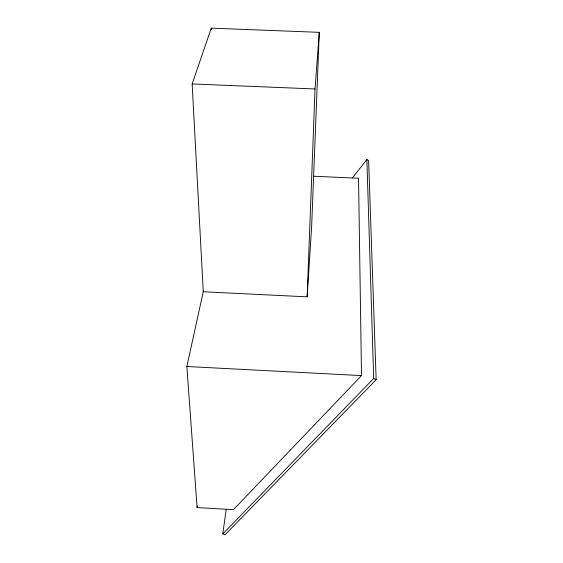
<?xml version="1.0" encoding="UTF-8"?>
<svg xmlns="http://www.w3.org/2000/svg" width="563" height="563" viewBox="0 0 563 563"><rect width="100%" height="100%" fill="white"/><g stroke="black" fill="none" stroke-linecap="round" stroke-linejoin="round"><path stroke-width="0.84" d="M307.152 296.849L315.027 88.975L319.291 32.337L211.259 28.15L192.152 83.943L203.264 291.754L307.152 296.849L311.649 226.319L319.291 32.337M352.241 178.112L366.865 159.526L368.624 160.561L376.147 379.708L224.975 534.85L222.779 533.928L226.185 509.536M313.746 176.247L358.54 178.232L361.509 375.598L233.427 509.677L197.099 507.58L197.402 505.855M197.099 507.58L186.853 366.506L203.44 290.965M222.779 533.928L373.677 378.463L366.865 159.526M192.152 83.943L315.027 88.975M186.853 366.506L361.509 375.598M373.677 378.463L376.147 379.708M211.259 28.15L211.329 29.902"/></g></svg>
